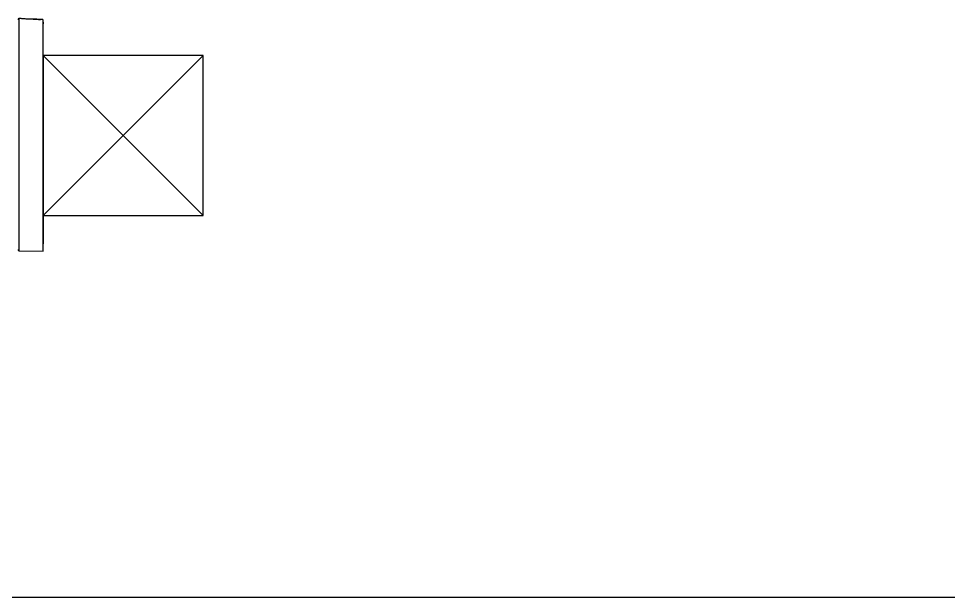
# Model space of a CAD drawing. Header units: millimetres. Extents: x 89860 to 502050, y -351975 to 882300.
# Drawn here: x 363383 to 364286, y -277050 to -276488 of the extents above; entities that cross this region are included whole.
import ezdxf

# ---------------------------------------------------------------- set-up
doc = ezdxf.new("R2010")
doc.units = ezdxf.units.MM
doc.header["$LTSCALE"] = 150
doc.layers.add('-----20 General Symbol', color=3, linetype='Continuous')
doc.layers.add('-----29 Cable Schedule', color=1, linetype='Continuous')

# ---------------------------------------------------------------- blocks, each defined once
blk = doc.blocks.new('A$C93139d4c')
at = {"layer": '-----20 General Symbol'}
for p, q in [((-30129.9, -18375.1), (-30133.3, -18375.1)), ((-30133.3, -18826.2), (-30133.3, -18375.1)), ((-30087.1, -18827), (-30087.1, -18377.6)), ((-30087.1, -18382.3), (-30087.1, -18385.4)), ((-30133.3, -18826.2), (-30087.1, -18827))]:
    blk.add_line(p, q, dxfattribs=at)
at = {"layer": '-----20 General Symbol', "linetype": 'Continuous'}
for p, q in [((-30087.1, -18446.6), (-29775.8, -18758)), ((-29775.8, -18446.6), (-30087.1, -18758))]:
    blk.add_line(p, q, dxfattribs=at)
at = {"layer": '-----20 General Symbol'}
blk.add_lwpolyline([(-29775.8, -18446.6), (-30087.1, -18446.6), (-30087.1, -18758), (-29775.8, -18758)], close=True, dxfattribs=at)
for points, knots in [([(-30133.3, -18375.1), (-30133.4, -18375.1), (-30133.4, -18375.1), (-30133.5, -18375.2), (-30133.7, -18375.2), (-30133.9, -18375.2), (-30134, -18375.2), (-30134.2, -18375.3), (-30134.4, -18375.3), (-30134.5, -18375.4), (-30134.6, -18375.5), (-30134.8, -18375.6), (-30134.9, -18375.7), (-30135, -18375.7), (-30135.2, -18375.8), (-30135.3, -18376), (-30135.4, -18376.1), (-30135.5, -18376.2), (-30135.6, -18376.3), (-30135.7, -18376.4), (-30135.7, -18376.5), (-30135.8, -18376.7), (-30135.9, -18376.8), (-30135.9, -18376.9), (-30135.9, -18376.9), (-30135.9, -18377)], [0, 0, 0, 0, 0.010855, 0.061263, 0.111312, 0.161008, 0.210355, 0.259353, 0.308001, 0.356296, 0.404231, 0.451797, 0.498982, 0.545772, 0.592148, 0.638088, 0.683565, 0.728548, 0.772996, 0.816865, 0.860098, 0.902628, 0.944372, 0.98523, 1, 1, 1, 1]), ([(-30106.2, -18376.5), (-30107.3, -18376.5), (-30109.5, -18376.5), (-30112.6, -18376.4), (-30116.1, -18376.2), (-30119.8, -18376), (-30124.5, -18375.7), (-30128.7, -18375.2), (-30129.9, -18375.1), (-30129.9, -18375.1)], [0, 0, 0, 0, 0.082555, 0.165207, 0.249153, 0.374415, 0.499219, 0.749415, 1, 1, 1, 1]), ([(-30087.1, -18377.6), (-30087.1, -18377.5), (-30087.3, -18377.3), (-30087.8, -18377), (-30088.2, -18376.9), (-30089.1, -18376.8), (-30089.6, -18376.7), (-30090.6, -18376.6), (-30091.1, -18376.6), (-30091.8, -18376.6), (-30091.9, -18376.6), (-30092.1, -18376.6)], [0, 0, 0, 0, 0.296341, 0.296341, 0.572729, 0.572729, 0.780466, 0.780466, 0.947038, 0.947038, 1, 1, 1, 1]), ([(-30087.1, -18471.1), (-30087.1, -18470.3), (-30087.1, -18467.3), (-30087.1, -18459.6), (-30087.1, -18455.2), (-30087.1, -18452.2)], [0, 0, 0, 0, 0.5, 0.5, 1, 1, 1, 1]), ([(-30087.1, -18536.9), (-30087.1, -18533), (-30087.1, -18530), (-30087.1, -18529), (-30087.1, -18528.9), (-30087.1, -18528.9)], [0, 0, 0, 0, 0.839435, 0.839435, 1, 1, 1, 1]), ([(-30087.1, -18532.8), (-30087.1, -18537.3), (-30087.1, -18540.8), (-30087.1, -18544.8), (-30087.1, -18545.7), (-30087.1, -18545.7)], [0, 0, 0, 0, 0.556986, 0.556986, 1, 1, 1, 1]), ([(-30087.1, -18748.3), (-30087.1, -18748.3), (-30087.1, -18748.3), (-30087.1, -18748.3), (-30087.1, -18749.8), (-30087.1, -18755.2), (-30087.1, -18759.2), (-30087.1, -18768.9), (-30087.1, -18774.6), (-30087.1, -18786.4), (-30087.1, -18792.5), (-30087.1, -18798.2)], [0, 0, 0, 0, 0.000207, 0.000207, 0.250155, 0.250155, 0.500104, 0.500104, 0.750052, 0.750052, 1, 1, 1, 1]), ([(-30087.1, -18798.2), (-30087.1, -18802), (-30087.1, -18806.4), (-30087.1, -18811.8), (-30087.1, -18813.1), (-30087.1, -18813.1)], [0, 0, 0, 0, 0.55703, 0.55703, 1, 1, 1, 1]), ([(-30087.1, -18813.1), (-30087.1, -18813.1), (-30087.1, -18811.8), (-30087.1, -18806.4), (-30087.1, -18802), (-30087.1, -18798.2)], [0, 0, 0, 0, 0.44284, 0.44284, 1, 1, 1, 1]), ([(-30135.9, -18824.4), (-30135.9, -18824.4), (-30135.9, -18824.4), (-30135.9, -18824.5), (-30135.8, -18824.7), (-30135.7, -18824.8), (-30135.7, -18824.9), (-30135.6, -18825.1), (-30135.5, -18825.2), (-30135.4, -18825.3), (-30135.2, -18825.4), (-30135.1, -18825.5), (-30135, -18825.6), (-30134.9, -18825.7), (-30134.7, -18825.8), (-30134.6, -18825.9), (-30134.5, -18825.9), (-30134.3, -18826), (-30134.1, -18826.1), (-30134, -18826.1), (-30133.8, -18826.1), (-30133.6, -18826.2), (-30133.5, -18826.2), (-30133.4, -18826.2), (-30133.3, -18826.2)], [0, 0, 0, 0, 0.002349, 0.047199, 0.092855, 0.139066, 0.185672, 0.232566, 0.279677, 0.326955, 0.374363, 0.421875, 0.469471, 0.517135, 0.564857, 0.612626, 0.660435, 0.708278, 0.761254, 0.813898, 0.866087, 0.917847, 0.969201, 1, 1, 1, 1])]:
    blk.add_open_spline(points, degree=3, knots=knots, dxfattribs=at)
for points in [[(-30106.2, -18376.5), (-30101.5, -18376.5), (-30096.8, -18376.5), (-30092.1, -18376.6)], [(-30092.1, -18376.6), (-30096.8, -18376.5), (-30101.5, -18376.5), (-30106.2, -18376.5)], [(-30087.1, -18813.1), (-30087.1, -18813.1), (-30087.1, -18813), (-30087.1, -18812.8)]]:
    blk.add_open_spline(points, degree=3, dxfattribs=at)
at = {"layer": '-----29 Cable Schedule', "color": 1}
blk.add_line((-5100, -19500), (-32960.8, -19500), dxfattribs=at)

msp = doc.modelspace()

# ---------------------------------------------------------------- block references
at = {"layer": '-----29 Cable Schedule', "xscale": 0.5, "yscale": 0.5, "zscale": 0.5}
msp.add_blockref('A$C93139d4c', (378450, -267300), dxfattribs=at)

doc.saveas('drawing.dxf')
